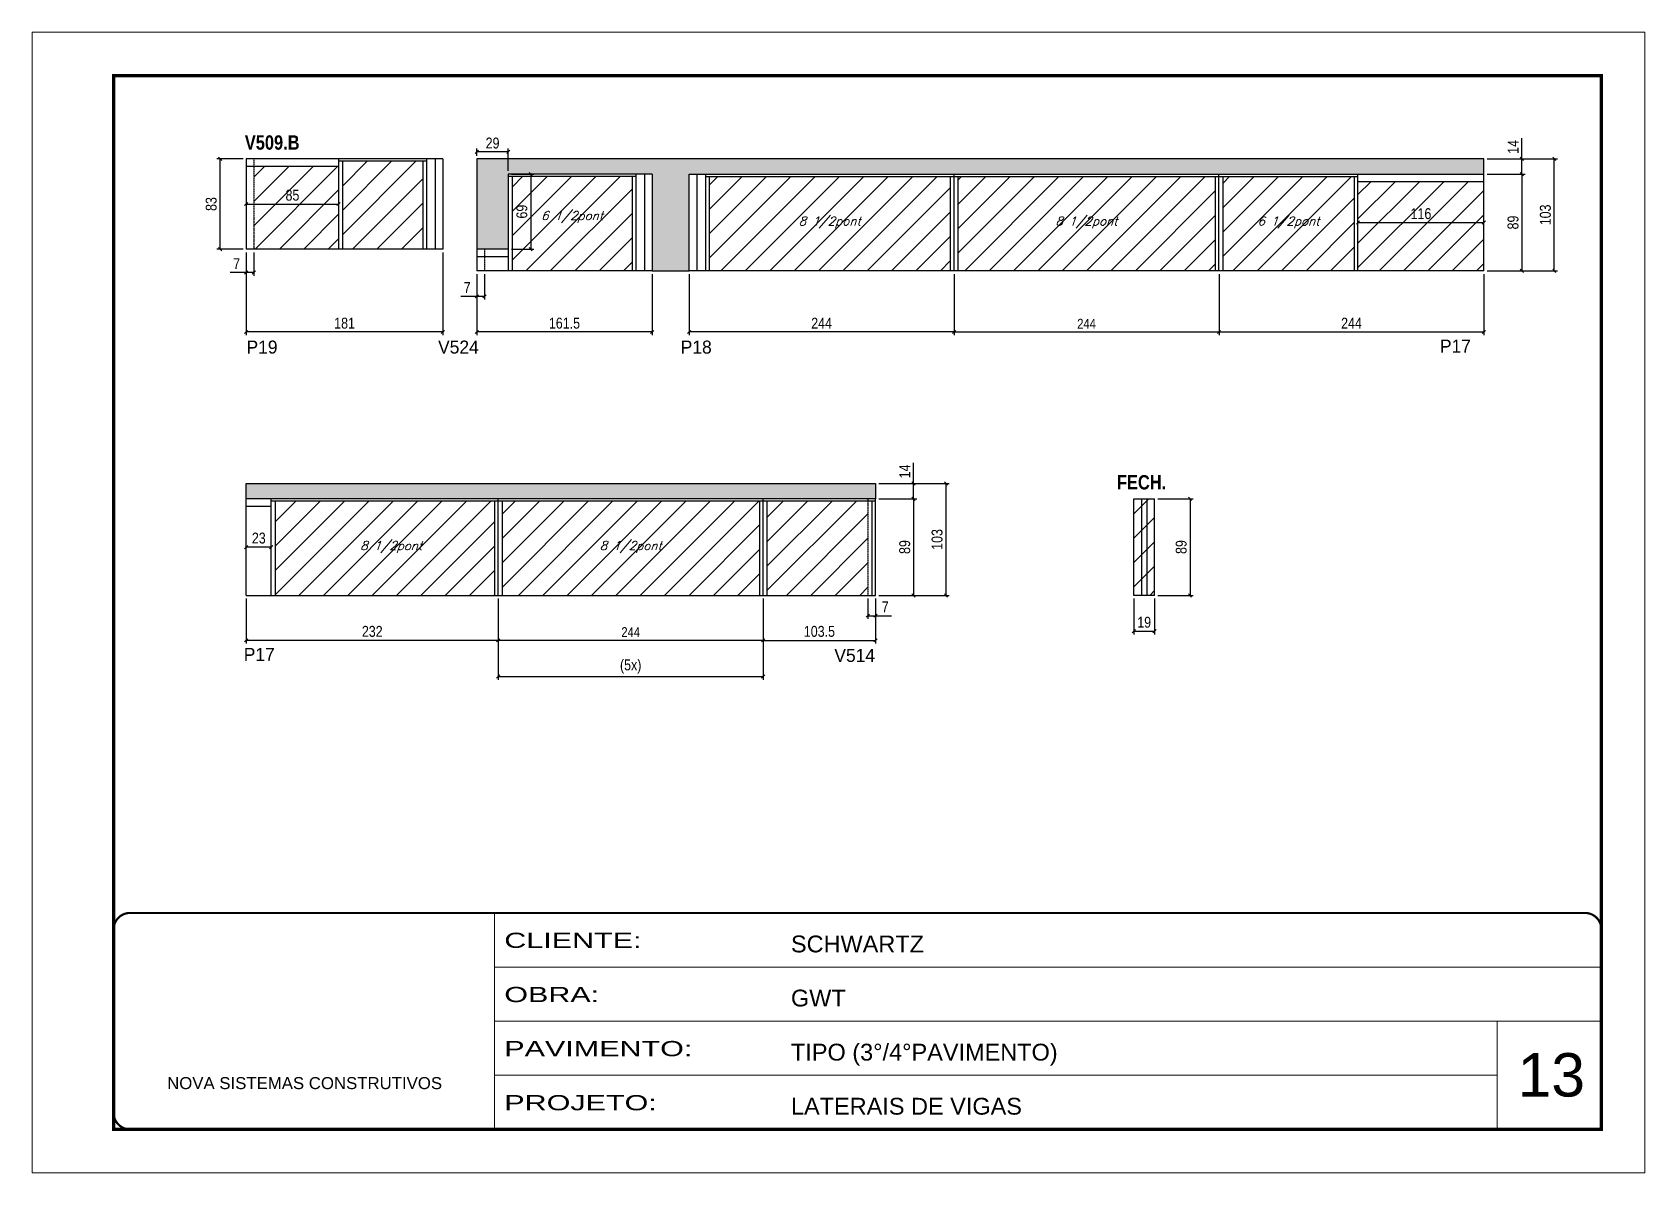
# Model space of a CAD drawing. Extents: x 13154 to 22413, y 1253 to 30260.
# Drawn here: x 13154 to 14639, y 25373 to 26423 of the extents above; entities that cross this region are included whole.
import ezdxf

# ---------------------------------------------------------------- set-up
doc = ezdxf.new("R2010")
doc.units = 0
for name, pattern in [('CONTINUO', [0]), ('DASHED', [0.75, 0.5, -0.25]), ('HIDDEN', [0.375, 0.25, -0.125])]:
    doc.linetypes.add(name, pattern=pattern)
for name, color, linetype in [('5', 5, 'Continuous'), ('COTA', 241, 'Continuous'), ('NOMENCLATURA', 7, 'Continuous'), ('Painéis', 200, 'Continuous'), ('SARR_2.2x7', 40, 'Continuous'), ('SARR_3.5x7', 81, 'Continuous'), ('texto', 7, 'Continuous')]:
    doc.layers.add(name, color=color, linetype=linetype)
for name, color, linetype, lineweight in [('CARIMBO', 255, 'Continuous', 9), ('Folhas', 255, 'Continuous', 9), ('Hachura', 251, 'Continuous', 9), ('SARRAFO DE PRESSAO', 251, 'DASHED', 9)]:
    doc.layers.add(name, color=color, linetype=linetype, lineweight=lineweight)
doc.styles.add('ARIAL', font='arial.ttf')
doc.styles.add('COTA TECNICA', font='techl___.ttf', dxfattribs={"height": 10})
doc.styles.add('COTA TECNICA-50', font='techl___.ttf', dxfattribs={"height": 9})
doc.styles.add('Romans', font='romans.shx')
doc.styles.add('ROMAS860', font='ROMAS860.SHX')
doc.styles.add('TECNICA', font='techb___.ttf', dxfattribs={"height": 10})
doc.styles.add('Tecnologia', font='')
doc.styles.get('Tecnologia').set_extended_font_data('Forgotten Futurist')
doc.dimstyles.new('COTA PAINEL-50', dxfattribs={"dimtxt": 9, "dimasz": 3, "dimexe": 3, "dimexo": 3, "dimgap": 3, "dimtad": 1, "dimdec": 1, "dimzin": 12, "dimdsep": 46, "dimtxsty": 'COTA TECNICA-50', "dimblk1": 'OBLIQUE', "dimblk2": 'OBLIQUE', "dimsah": 1, "dimcen": 0.9, "dimclrd": 4, "dimclre": 4, "dimclrt": 240, "dimadec": 1, "dimazin": 3, "dimtfac": 1, "dimtdec": 1, "dimtmove": 0, "dimatfit": 3, "dimfxl": 1, "dimtolj": 1, "dimtzin": 12, "dimarcsym": 0})
doc.dimstyles.new('PAINEL', dxfattribs={"dimtxt": 10, "dimasz": 3, "dimexe": 3, "dimexo": 3, "dimgap": 3, "dimtad": 1, "dimdec": 1, "dimzin": 12, "dimdsep": 46, "dimtxsty": 'COTA TECNICA', "dimblk1": 'OBLIQUE', "dimblk2": 'OBLIQUE', "dimsah": 1, "dimcen": 0.9, "dimclrd": 4, "dimclre": 4, "dimclrt": 240, "dimadec": 1, "dimazin": 3, "dimtfac": 1, "dimtdec": 1, "dimtmove": 0, "dimatfit": 3, "dimfxl": 1, "dimtolj": 1, "dimtzin": 12, "dimarcsym": 0})

# ---------------------------------------------------------------- blocks, each defined once
blk = doc.blocks.new('9999999999')
at = {"color": 30, "linetype": 'CONTINUO'}
for p, q in [((98564.6, 34230.2), (98564.6, 34429.4)), ((98564.6, 34379.6), (99584, 34379.6)), ((98564.6, 34329.8), (99488, 34329.8)), ((99584, 34329.8), (99488, 34329.8)), ((99488, 34329.8), (99488, 34230.2)), ((98564.6, 34280), (99488, 34280))]:
    blk.add_line(p, q, dxfattribs=at)
at = {"color": 30, "linetype": 'CONTINUO', "const_width": 2}
blk.add_lwpolyline([(99584, 34230.2), (99584, 34414.4, 0.414214), (99569, 34429.4), (98229, 34429.4, 0.414214), (98214, 34414.4), (98214, 34245.2, 0.414214), (98229, 34230.2), (99584, 34230.2)], format="xyb", dxfattribs=at)
at = {"layer": 'Folhas'}
blk.add_lwpolyline([(98139, 34190.2), (99624, 34190.2), (99624, 35240.2), (98139, 35240.2)], close=True, dxfattribs=at)
at = {"layer": 'Folhas', "color": 30, "const_width": 3}
blk.add_lwpolyline([(98214, 34230.2), (99584, 34230.2), (99584, 35200.2), (98214, 35200.2)], close=True, dxfattribs=at)
at = {"color": 7, "linetype": 'Continuous', "ltscale": 5, "style": 'ARIAL'}
for s, height, p in [('SCHWARTZ', 15.48, (98837.7, 34393.1)), ('GWT', 15.48, (98837.7, 34343.3)), ('TIPO (3°/4°PAVIMENTO)', 15.483, (98837.7, 34293.5)), ('NOVA SISTEMAS CONSTRUTIVOS', 11.059, (98263.2, 34267.2)), ('LATERAIS DE VIGAS', 15.483, (98837.7, 34243.7))]:
    blk.add_text(s, height=height, dxfattribs=at).set_placement(p)
at = {"layer": 'Folhas', "color": 7, "style": 'Tecnologia', "width": 1.5}
for s, p in [('CLIENTE:', (98573.7, 34397.2)), ('OBRA:', (98573.7, 34347.3)), ('PAVIMENTO:', (98573.7, 34297.5)), ('PROJETO:', (98573.7, 34247.7))]:
    blk.add_text(s, height=14, dxfattribs=at).set_placement(p)
blk = doc.blocks.new('_Oblique')
at = {"color": 0, "linetype": 'ByBlock', "lineweight": -2}
blk.add_line((-0.5, -0.5), (0.5, 0.5), dxfattribs=at)
blk = doc.blocks.new('*D244')
at = {"layer": 'COTA', "color": 4, "linetype": 'ByBlock', "lineweight": -2, "transparency": 16777216}
for p, q in [((13351.5, 26220.8), (13351.5, 26144.5)), ((13532.5, 26220.8), (13532.5, 26144.5)), ((13532.5, 26147.5), (13351.5, 26147.5))]:
    blk.add_line(p, q, dxfattribs=at)
at = {"layer": 'Defpoints', "color": 0, "linetype": 'ByBlock', "transparency": 16777216}
for p in [(13351.5, 26223.8), (13532.5, 26223.8), (13351.5, 26147.5)]:
    blk.add_point(p, dxfattribs=at)
at = {"layer": 'COTA', "color": 4, "linetype": 'ByBlock', "lineweight": -2, "transparency": 16777216, "xscale": 3, "yscale": 3, "zscale": 3, "rotation": 180}
blk.add_blockref('_Oblique', (13351.5, 26147.5), dxfattribs=at)
at = {"layer": 'COTA', "color": 4, "linetype": 'ByBlock', "lineweight": -2, "transparency": 16777216, "xscale": 3, "yscale": 3, "zscale": 3}
blk.add_blockref('_Oblique', (13532.5, 26147.5), dxfattribs=at)
at = {"layer": 'COTA', "color": 240, "linetype": 'ByBlock', "transparency": 16777216, "insert": (13442, 26155.6), "char_height": 10, "attachment_point": 5, "style": 'COTA TECNICA'}
blk.add_mtext('\\A1;181', dxfattribs=at)
blk = doc.blocks.new('*D245')
at = {"layer": 'COTA', "color": 4, "lineweight": -2, "transparency": 16777216}
for p, q in [((13351.5, 26220.8), (13351.5, 26199.3)), ((13358.5, 26220.8), (13358.5, 26199.3)), ((13351.5, 26202.3), (13336.8, 26202.3)), ((13358.5, 26202.3), (13351.5, 26202.3))]:
    blk.add_line(p, q, dxfattribs=at)
at = {"layer": 'Defpoints', "color": 0, "transparency": 16777216}
for p in [(13351.5, 26223.8), (13358.5, 26223.8), (13351.5, 26202.3)]:
    blk.add_point(p, dxfattribs=at)
at = {"layer": 'COTA', "color": 4, "lineweight": -2, "transparency": 16777216, "xscale": 3, "yscale": 3, "zscale": 3, "rotation": 180}
blk.add_blockref('_Oblique', (13351.5, 26202.3), dxfattribs=at)
at = {"layer": 'COTA', "color": 4, "lineweight": -2, "transparency": 16777216, "xscale": 3, "yscale": 3, "zscale": 3}
blk.add_blockref('_Oblique', (13358.5, 26202.3), dxfattribs=at)
at = {"layer": 'COTA', "color": 240, "transparency": 16777216, "insert": (13342.6, 26210.4), "char_height": 10, "attachment_point": 5, "style": 'COTA TECNICA'}
blk.add_mtext('\\A1;7', dxfattribs=at)
blk = doc.blocks.new('*D246')
at = {"layer": 'COTA', "color": 4, "lineweight": -2, "transparency": 16777216}
blk.add_line((13351.5, 26265.3), (13436.5, 26265.3), dxfattribs=at)
at = {"layer": 'Defpoints', "color": 0, "transparency": 16777216}
for p in [(13351.5, 26265.3), (13436.5, 26265.3), (13436.5, 26265.3)]:
    blk.add_point(p, dxfattribs=at)
at = {"layer": 'COTA', "color": 4, "lineweight": -2, "transparency": 16777216, "xscale": 3, "yscale": 3, "zscale": 3, "rotation": 180}
blk.add_blockref('_Oblique', (13351.5, 26265.3), dxfattribs=at)
at = {"layer": 'COTA', "color": 4, "lineweight": -2, "transparency": 16777216, "xscale": 3, "yscale": 3, "zscale": 3}
blk.add_blockref('_Oblique', (13436.5, 26265.3), dxfattribs=at)
at = {"layer": 'COTA', "color": 240, "transparency": 16777216, "insert": (13394, 26273.4), "char_height": 10, "attachment_point": 5, "style": 'COTA TECNICA'}
blk.add_mtext('\\A1;85', dxfattribs=at)
blk = doc.blocks.new('*D247')
at = {"layer": 'COTA', "color": 4, "lineweight": -2, "transparency": 16777216}
for p, q in [((13348.5, 26306.8), (13324.4, 26306.8)), ((13327.4, 26223.8), (13327.4, 26306.8)), ((13348.5, 26223.8), (13324.4, 26223.8))]:
    blk.add_line(p, q, dxfattribs=at)
at = {"layer": 'Defpoints', "color": 0, "transparency": 16777216}
for p in [(13327.4, 26306.8), (13351.5, 26306.8), (13351.5, 26223.8)]:
    blk.add_point(p, dxfattribs=at)
at = {"layer": 'COTA', "color": 4, "lineweight": -2, "transparency": 16777216, "xscale": 3, "yscale": 3, "zscale": 3}
for p, rotation in [((13327.4, 26306.8), 90), ((13327.4, 26223.8), 270)]:
    blk.add_blockref('_Oblique', p, dxfattribs=dict(at, rotation=rotation))
at = {"layer": 'COTA', "color": 240, "transparency": 16777216, "insert": (13319.2, 26265.3), "char_height": 10, "attachment_point": 5, "rotation": 90, "style": 'COTA TECNICA'}
blk.add_mtext('\\A1;83', dxfattribs=at)
blk = doc.blocks.new('*D248')
at = {"layer": 'COTA', "color": 4, "linetype": 'ByBlock', "lineweight": -2, "transparency": 16777216}
for p, q in [((13563.8, 26200.8), (13563.8, 26144.5)), ((13725.3, 26200.8), (13725.3, 26144.5)), ((13725.3, 26147.5), (13563.8, 26147.5))]:
    blk.add_line(p, q, dxfattribs=at)
at = {"layer": 'Defpoints', "color": 0, "linetype": 'ByBlock', "transparency": 16777216}
for p in [(13563.8, 26203.8), (13725.3, 26203.8), (13563.8, 26147.5)]:
    blk.add_point(p, dxfattribs=at)
at = {"layer": 'COTA', "color": 4, "linetype": 'ByBlock', "lineweight": -2, "transparency": 16777216, "xscale": 3, "yscale": 3, "zscale": 3, "rotation": 180}
blk.add_blockref('_Oblique', (13563.8, 26147.5), dxfattribs=at)
at = {"layer": 'COTA', "color": 4, "linetype": 'ByBlock', "lineweight": -2, "transparency": 16777216, "xscale": 3, "yscale": 3, "zscale": 3}
blk.add_blockref('_Oblique', (13725.3, 26147.5), dxfattribs=at)
at = {"layer": 'COTA', "color": 240, "linetype": 'ByBlock', "transparency": 16777216, "insert": (13644.5, 26155.6), "char_height": 10, "attachment_point": 5, "style": 'COTA TECNICA'}
blk.add_mtext('\\A1;161.5', dxfattribs=at)
blk = doc.blocks.new('*D249')
at = {"layer": 'COTA', "color": 4, "lineweight": -2, "transparency": 16777216}
for p, q in [((13563.8, 26200.8), (13563.8, 26177.3)), ((13570.8, 26200.8), (13570.8, 26177.3)), ((13563.8, 26180.3), (13549, 26180.3)), ((13570.8, 26180.3), (13563.8, 26180.3))]:
    blk.add_line(p, q, dxfattribs=at)
at = {"layer": 'Defpoints', "color": 0, "transparency": 16777216}
for p in [(13563.8, 26203.8), (13570.8, 26203.8), (13563.8, 26180.3)]:
    blk.add_point(p, dxfattribs=at)
at = {"layer": 'COTA', "color": 4, "lineweight": -2, "transparency": 16777216, "xscale": 3, "yscale": 3, "zscale": 3, "rotation": 180}
blk.add_blockref('_Oblique', (13563.8, 26180.3), dxfattribs=at)
at = {"layer": 'COTA', "color": 4, "lineweight": -2, "transparency": 16777216, "xscale": 3, "yscale": 3, "zscale": 3}
blk.add_blockref('_Oblique', (13570.8, 26180.3), dxfattribs=at)
at = {"layer": 'COTA', "color": 240, "transparency": 16777216, "insert": (13554.9, 26188.4), "char_height": 10, "attachment_point": 5, "style": 'COTA TECNICA'}
blk.add_mtext('\\A1;7', dxfattribs=at)
blk = doc.blocks.new('*D251')
at = {"layer": 'COTA', "color": 4, "linetype": 'ByBlock', "lineweight": -2, "transparency": 16777216}
for p, q in [((14003.3, 26200.8), (14003.3, 26144.5)), ((14247.3, 26200.8), (14247.3, 26144.5)), ((14003.3, 26147.5), (14247.3, 26147.5))]:
    blk.add_line(p, q, dxfattribs=at)
at = {"layer": 'Defpoints', "color": 0, "linetype": 'ByBlock', "transparency": 16777216}
for p in [(14003.3, 26203.8), (14247.3, 26203.8), (14247.3, 26147.5)]:
    blk.add_point(p, dxfattribs=at)
at = {"layer": 'COTA', "color": 4, "linetype": 'ByBlock', "lineweight": -2, "transparency": 16777216, "xscale": 3, "yscale": 3, "zscale": 3, "rotation": 180}
blk.add_blockref('_Oblique', (14003.3, 26147.5), dxfattribs=at)
at = {"layer": 'COTA', "color": 4, "linetype": 'ByBlock', "lineweight": -2, "transparency": 16777216, "xscale": 3, "yscale": 3, "zscale": 3}
blk.add_blockref('_Oblique', (14247.3, 26147.5), dxfattribs=at)
at = {"layer": 'COTA', "color": 240, "linetype": 'ByBlock', "transparency": 16777216, "insert": (14125.3, 26155.1), "char_height": 9, "attachment_point": 5, "style": 'COTA TECNICA-50'}
blk.add_mtext('\\A1;244', dxfattribs=at)
blk = doc.blocks.new('*D252')
at = {"layer": 'COTA', "color": 4, "linetype": 'ByBlock', "lineweight": -2, "transparency": 16777216}
for p, q in [((13759.3, 26200.8), (13759.3, 26144.5)), ((14003.3, 26200.8), (14003.3, 26144.5)), ((14003.3, 26147.5), (13759.3, 26147.5))]:
    blk.add_line(p, q, dxfattribs=at)
at = {"layer": 'Defpoints', "color": 0, "linetype": 'ByBlock', "transparency": 16777216}
for p in [(13759.3, 26203.8), (14003.3, 26203.8), (13759.3, 26147.5)]:
    blk.add_point(p, dxfattribs=at)
at = {"layer": 'COTA', "color": 4, "linetype": 'ByBlock', "lineweight": -2, "transparency": 16777216, "xscale": 3, "yscale": 3, "zscale": 3, "rotation": 180}
blk.add_blockref('_Oblique', (13759.3, 26147.5), dxfattribs=at)
at = {"layer": 'COTA', "color": 4, "linetype": 'ByBlock', "lineweight": -2, "transparency": 16777216, "xscale": 3, "yscale": 3, "zscale": 3}
blk.add_blockref('_Oblique', (14003.3, 26147.5), dxfattribs=at)
at = {"layer": 'COTA', "color": 240, "linetype": 'ByBlock', "transparency": 16777216, "insert": (13881.3, 26155.6), "char_height": 10, "attachment_point": 5, "style": 'COTA TECNICA'}
blk.add_mtext('\\A1;244', dxfattribs=at)
blk = doc.blocks.new('*D253')
at = {"layer": 'COTA', "color": 4, "linetype": 'ByBlock', "lineweight": -2, "transparency": 16777216}
for p, q in [((14247.3, 26200.8), (14247.3, 26144.5)), ((14491.3, 26200.8), (14491.3, 26144.5)), ((14247.3, 26147.5), (14491.3, 26147.5))]:
    blk.add_line(p, q, dxfattribs=at)
at = {"layer": 'Defpoints', "color": 0, "linetype": 'ByBlock', "transparency": 16777216}
for p in [(14247.3, 26203.8), (14491.3, 26203.8), (14491.3, 26147.5)]:
    blk.add_point(p, dxfattribs=at)
at = {"layer": 'COTA', "color": 4, "linetype": 'ByBlock', "lineweight": -2, "transparency": 16777216, "xscale": 3, "yscale": 3, "zscale": 3, "rotation": 180}
blk.add_blockref('_Oblique', (14247.3, 26147.5), dxfattribs=at)
at = {"layer": 'COTA', "color": 4, "linetype": 'ByBlock', "lineweight": -2, "transparency": 16777216, "xscale": 3, "yscale": 3, "zscale": 3}
blk.add_blockref('_Oblique', (14491.3, 26147.5), dxfattribs=at)
at = {"layer": 'COTA', "color": 240, "linetype": 'ByBlock', "transparency": 16777216, "insert": (14369.3, 26155.6), "char_height": 10, "attachment_point": 5, "style": 'COTA TECNICA'}
blk.add_mtext('\\A1;244', dxfattribs=at)
blk = doc.blocks.new('*D255')
at = {"layer": 'COTA', "color": 4, "lineweight": -2, "transparency": 16777216}
blk.add_line((14375.3, 26248.3), (14491.3, 26248.3), dxfattribs=at)
at = {"layer": 'Defpoints', "color": 0, "transparency": 16777216}
for p in [(14375.3, 26248.3), (14491.3, 26248.3), (14491.3, 26248.3)]:
    blk.add_point(p, dxfattribs=at)
at = {"layer": 'COTA', "color": 4, "lineweight": -2, "transparency": 16777216, "xscale": 3, "yscale": 3, "zscale": 3, "rotation": 180}
blk.add_blockref('_Oblique', (14375.3, 26248.3), dxfattribs=at)
at = {"layer": 'COTA', "color": 4, "lineweight": -2, "transparency": 16777216, "xscale": 3, "yscale": 3, "zscale": 3}
blk.add_blockref('_Oblique', (14491.3, 26248.3), dxfattribs=at)
at = {"layer": 'COTA', "color": 240, "transparency": 16777216, "insert": (14433.3, 26256.4), "char_height": 10, "attachment_point": 5, "style": 'COTA TECNICA'}
blk.add_mtext('\\A1;116', dxfattribs=at)
blk = doc.blocks.new('*D256')
at = {"layer": 'COTA', "color": 4, "lineweight": -2, "transparency": 16777216}
for p, q in [((13595.8, 26292.8), (13616.4, 26292.8)), ((13613.4, 26292.8), (13613.4, 26223.8)), ((13595.8, 26223.8), (13616.4, 26223.8))]:
    blk.add_line(p, q, dxfattribs=at)
at = {"layer": 'Defpoints', "color": 0, "transparency": 16777216}
for p in [(13592.8, 26292.8), (13592.8, 26223.8), (13613.4, 26223.8)]:
    blk.add_point(p, dxfattribs=at)
at = {"layer": 'COTA', "color": 4, "lineweight": -2, "transparency": 16777216, "xscale": 3, "yscale": 3, "zscale": 3}
for p, rotation in [((13613.4, 26292.8), 90), ((13613.4, 26223.8), 270)]:
    blk.add_blockref('_Oblique', p, dxfattribs=dict(at, rotation=rotation))
at = {"layer": 'COTA', "color": 240, "transparency": 16777216, "insert": (13605.3, 26258.3), "char_height": 10, "attachment_point": 5, "rotation": 90, "style": 'COTA TECNICA'}
blk.add_mtext('\\A1;69', dxfattribs=at)
blk = doc.blocks.new('*D257')
at = {"layer": 'COTA', "color": 4, "lineweight": -2, "transparency": 16777216}
for p, q in [((13563.8, 26309.8), (13563.8, 26316.3)), ((13592.8, 26295.8), (13592.8, 26316.3)), ((13592.8, 26313.3), (13563.8, 26313.3))]:
    blk.add_line(p, q, dxfattribs=at)
at = {"layer": 'Defpoints', "color": 0, "transparency": 16777216}
for p in [(13563.8, 26313.3), (13563.8, 26306.8), (13592.8, 26292.8)]:
    blk.add_point(p, dxfattribs=at)
at = {"layer": 'COTA', "color": 4, "lineweight": -2, "transparency": 16777216, "xscale": 3, "yscale": 3, "zscale": 3, "rotation": 180}
blk.add_blockref('_Oblique', (13563.8, 26313.3), dxfattribs=at)
at = {"layer": 'COTA', "color": 4, "lineweight": -2, "transparency": 16777216, "xscale": 3, "yscale": 3, "zscale": 3}
blk.add_blockref('_Oblique', (13592.8, 26313.3), dxfattribs=at)
at = {"layer": 'COTA', "color": 240, "transparency": 16777216, "insert": (13578.3, 26321.4), "char_height": 10, "attachment_point": 5, "style": 'COTA TECNICA'}
blk.add_mtext('\\A1;29', dxfattribs=at)
blk = doc.blocks.new('*D258')
at = {"layer": 'COTA', "color": 4, "lineweight": -2, "transparency": 16777216}
for p, q in [((14494.3, 26292.8), (14529.2, 26292.8)), ((14526.2, 26292.8), (14526.2, 26203.8)), ((14494.3, 26203.8), (14529.2, 26203.8))]:
    blk.add_line(p, q, dxfattribs=at)
at = {"layer": 'Defpoints', "color": 0, "transparency": 16777216}
for p in [(14491.3, 26292.8), (14491.3, 26203.8), (14526.2, 26203.8)]:
    blk.add_point(p, dxfattribs=at)
at = {"layer": 'COTA', "color": 4, "lineweight": -2, "transparency": 16777216, "xscale": 3, "yscale": 3, "zscale": 3}
for p, rotation in [((14526.2, 26292.8), 90), ((14526.2, 26203.8), 270)]:
    blk.add_blockref('_Oblique', p, dxfattribs=dict(at, rotation=rotation))
at = {"layer": 'COTA', "color": 240, "transparency": 16777216, "insert": (14518.1, 26248.3), "char_height": 10, "attachment_point": 5, "rotation": 90, "style": 'COTA TECNICA'}
blk.add_mtext('\\A1;89', dxfattribs=at)
blk = doc.blocks.new('*D259')
at = {"layer": 'COTA', "color": 4, "lineweight": -2, "transparency": 16777216}
for p, q in [((14526.2, 26306.8), (14526.2, 26325.9)), ((14494.3, 26306.8), (14529.2, 26306.8)), ((14526.2, 26292.8), (14526.2, 26306.8)), ((14494.3, 26292.8), (14529.2, 26292.8))]:
    blk.add_line(p, q, dxfattribs=at)
at = {"layer": 'Defpoints', "color": 0, "transparency": 16777216}
for p in [(14491.3, 26306.8), (14526.2, 26306.8), (14491.3, 26292.8)]:
    blk.add_point(p, dxfattribs=at)
at = {"layer": 'COTA', "color": 4, "lineweight": -2, "transparency": 16777216, "xscale": 3, "yscale": 3, "zscale": 3}
for p, rotation in [((14526.2, 26306.8), 90), ((14526.2, 26292.8), 270)]:
    blk.add_blockref('_Oblique', p, dxfattribs=dict(at, rotation=rotation))
at = {"layer": 'COTA', "color": 240, "transparency": 16777216, "insert": (14518.2, 26317.9), "char_height": 10, "attachment_point": 5, "rotation": 90, "style": 'COTA TECNICA'}
blk.add_mtext('\\A1;14', dxfattribs=at)
blk = doc.blocks.new('*D260')
at = {"layer": 'COTA', "color": 4, "lineweight": -2, "transparency": 16777216}
for p, q in [((14494.3, 26306.8), (14559.1, 26306.8)), ((14556.1, 26203.8), (14556.1, 26306.8)), ((14494.3, 26203.8), (14559.1, 26203.8))]:
    blk.add_line(p, q, dxfattribs=at)
at = {"layer": 'Defpoints', "color": 0, "transparency": 16777216}
for p in [(14491.3, 26306.8), (14556.1, 26306.8), (14491.3, 26203.8)]:
    blk.add_point(p, dxfattribs=at)
at = {"layer": 'COTA', "color": 4, "lineweight": -2, "transparency": 16777216, "xscale": 3, "yscale": 3, "zscale": 3}
for p, rotation in [((14556.1, 26306.8), 90), ((14556.1, 26203.8), 270)]:
    blk.add_blockref('_Oblique', p, dxfattribs=dict(at, rotation=rotation))
at = {"layer": 'COTA', "color": 240, "transparency": 16777216, "insert": (14547.9, 26255.3), "char_height": 10, "attachment_point": 5, "rotation": 90, "style": 'COTA TECNICA'}
blk.add_mtext('\\A1;103', dxfattribs=at)
blk = doc.blocks.new('*D261')
at = {"layer": 'COTA', "color": 4, "linetype": 'ByBlock', "lineweight": -2, "transparency": 16777216}
for p, q in [((13583.5, 25902), (13583.5, 25860.6)), ((13827.5, 25902), (13827.5, 25860.6)), ((13827.5, 25863.6), (13583.5, 25863.6))]:
    blk.add_line(p, q, dxfattribs=at)
at = {"layer": 'Defpoints', "color": 0, "linetype": 'ByBlock', "transparency": 16777216}
for p in [(13583.5, 25905), (13827.5, 25905), (13583.5, 25863.6)]:
    blk.add_point(p, dxfattribs=at)
at = {"layer": 'COTA', "color": 4, "linetype": 'ByBlock', "lineweight": -2, "transparency": 16777216, "xscale": 3, "yscale": 3, "zscale": 3, "rotation": 180}
blk.add_blockref('_Oblique', (13583.5, 25863.6), dxfattribs=at)
at = {"layer": 'COTA', "color": 4, "linetype": 'ByBlock', "lineweight": -2, "transparency": 16777216, "xscale": 3, "yscale": 3, "zscale": 3}
blk.add_blockref('_Oblique', (13827.5, 25863.6), dxfattribs=at)
at = {"layer": 'COTA', "color": 240, "linetype": 'ByBlock', "transparency": 16777216, "insert": (13705.5, 25871.2), "char_height": 9, "attachment_point": 5, "style": 'COTA TECNICA-50'}
blk.add_mtext('\\A1;244', dxfattribs=at)
blk = doc.blocks.new('*D263')
at = {"layer": 'COTA', "color": 4, "linetype": 'ByBlock', "lineweight": -2, "transparency": 16777216}
for p, q in [((13827.5, 25902), (13827.5, 25860.6)), ((13931, 25902), (13931, 25860.6)), ((13827.5, 25863.6), (13931, 25863.6))]:
    blk.add_line(p, q, dxfattribs=at)
at = {"layer": 'Defpoints', "color": 0, "linetype": 'ByBlock', "transparency": 16777216}
for p in [(13827.5, 25905), (13931, 25905), (13931, 25863.6)]:
    blk.add_point(p, dxfattribs=at)
at = {"layer": 'COTA', "color": 4, "linetype": 'ByBlock', "lineweight": -2, "transparency": 16777216, "xscale": 3, "yscale": 3, "zscale": 3, "rotation": 180}
blk.add_blockref('_Oblique', (13827.5, 25863.6), dxfattribs=at)
at = {"layer": 'COTA', "color": 4, "linetype": 'ByBlock', "lineweight": -2, "transparency": 16777216, "xscale": 3, "yscale": 3, "zscale": 3}
blk.add_blockref('_Oblique', (13931, 25863.6), dxfattribs=at)
at = {"layer": 'COTA', "color": 240, "linetype": 'ByBlock', "transparency": 16777216, "insert": (13879.3, 25871.8), "char_height": 10, "attachment_point": 5, "style": 'COTA TECNICA'}
blk.add_mtext('\\A1;103.5', dxfattribs=at)
blk = doc.blocks.new('*D264')
at = {"layer": 'COTA', "color": 4, "linetype": 'ByBlock', "lineweight": -2, "transparency": 16777216}
for p, q in [((13351.5, 25902), (13351.5, 25860.6)), ((13583.5, 25902), (13583.5, 25860.6)), ((13583.5, 25863.6), (13351.5, 25863.6))]:
    blk.add_line(p, q, dxfattribs=at)
at = {"layer": 'Defpoints', "color": 0, "linetype": 'ByBlock', "transparency": 16777216}
for p in [(13351.5, 25905), (13583.5, 25905), (13351.5, 25863.6)]:
    blk.add_point(p, dxfattribs=at)
at = {"layer": 'COTA', "color": 4, "linetype": 'ByBlock', "lineweight": -2, "transparency": 16777216, "xscale": 3, "yscale": 3, "zscale": 3, "rotation": 180}
blk.add_blockref('_Oblique', (13351.5, 25863.6), dxfattribs=at)
at = {"layer": 'COTA', "color": 4, "linetype": 'ByBlock', "lineweight": -2, "transparency": 16777216, "xscale": 3, "yscale": 3, "zscale": 3}
blk.add_blockref('_Oblique', (13583.5, 25863.6), dxfattribs=at)
at = {"layer": 'COTA', "color": 240, "linetype": 'ByBlock', "transparency": 16777216, "insert": (13467.5, 25871.8), "char_height": 10, "attachment_point": 5, "style": 'COTA TECNICA'}
blk.add_mtext('\\A1;232', dxfattribs=at)
blk = doc.blocks.new('*D262')
at = {"layer": 'COTA', "color": 4, "lineweight": -2, "transparency": 16777216}
blk.add_line((13374.5, 25949.5), (13351.5, 25949.5), dxfattribs=at)
at = {"layer": 'Defpoints', "color": 0, "transparency": 16777216}
for p in [(13351.5, 25949.5), (13351.5, 25949.5), (13374.5, 25949.5)]:
    blk.add_point(p, dxfattribs=at)
at = {"layer": 'COTA', "color": 4, "lineweight": -2, "transparency": 16777216, "xscale": 3, "yscale": 3, "zscale": 3, "rotation": 180}
blk.add_blockref('_Oblique', (13351.5, 25949.5), dxfattribs=at)
at = {"layer": 'COTA', "color": 4, "lineweight": -2, "transparency": 16777216, "xscale": 3, "yscale": 3, "zscale": 3}
blk.add_blockref('_Oblique', (13374.5, 25949.5), dxfattribs=at)
at = {"layer": 'COTA', "color": 240, "transparency": 16777216, "insert": (13363, 25957.7), "char_height": 10, "attachment_point": 5, "style": 'COTA TECNICA'}
blk.add_mtext('\\A1;23', dxfattribs=at)
blk = doc.blocks.new('*D265')
at = {"layer": 'COTA', "color": 4, "lineweight": -2, "transparency": 16777216}
for p, q in [((13583.5, 25902), (13583.5, 25827.3)), ((13827.5, 25902), (13827.5, 25827.3)), ((13583.5, 25830.3), (13827.5, 25830.3))]:
    blk.add_line(p, q, dxfattribs=at)
at = {"layer": 'Defpoints', "color": 0, "transparency": 16777216}
for p in [(13583.5, 25905), (13827.5, 25905), (13827.5, 25830.3)]:
    blk.add_point(p, dxfattribs=at)
at = {"layer": 'COTA', "color": 4, "lineweight": -2, "transparency": 16777216, "xscale": 3, "yscale": 3, "zscale": 3, "rotation": 180}
blk.add_blockref('_Oblique', (13583.5, 25830.3), dxfattribs=at)
at = {"layer": 'COTA', "color": 4, "lineweight": -2, "transparency": 16777216, "xscale": 3, "yscale": 3, "zscale": 3}
blk.add_blockref('_Oblique', (13827.5, 25830.3), dxfattribs=at)
at = {"layer": 'COTA', "color": 240, "transparency": 16777216, "insert": (13705.5, 25839.5), "char_height": 10, "attachment_point": 5, "style": 'COTA TECNICA'}
blk.add_mtext('\\A1;(5x)', dxfattribs=at)
blk = doc.blocks.new('*D266')
at = {"layer": 'COTA', "color": 4, "lineweight": -2, "transparency": 16777216}
for p, q in [((13924, 25902), (13924, 25883.3)), ((13931, 25902), (13931, 25883.3)), ((13924, 25886.3), (13931, 25886.3)), ((13931, 25886.3), (13945.7, 25886.3))]:
    blk.add_line(p, q, dxfattribs=at)
at = {"layer": 'Defpoints', "color": 0, "transparency": 16777216}
for p in [(13924, 25905), (13931, 25905), (13931, 25886.3)]:
    blk.add_point(p, dxfattribs=at)
at = {"layer": 'COTA', "color": 4, "lineweight": -2, "transparency": 16777216, "xscale": 3, "yscale": 3, "zscale": 3, "rotation": 180}
blk.add_blockref('_Oblique', (13924, 25886.3), dxfattribs=at)
at = {"layer": 'COTA', "color": 4, "lineweight": -2, "transparency": 16777216, "xscale": 3, "yscale": 3, "zscale": 3}
blk.add_blockref('_Oblique', (13931, 25886.3), dxfattribs=at)
at = {"layer": 'COTA', "color": 240, "transparency": 16777216, "insert": (13939.9, 25894.4), "char_height": 10, "attachment_point": 5, "style": 'COTA TECNICA'}
blk.add_mtext('\\A1;7', dxfattribs=at)
blk = doc.blocks.new('*D269')
at = {"layer": 'COTA', "color": 4, "lineweight": -2, "transparency": 16777216}
for p, q in [((13934, 25994), (13969, 25994)), ((13966, 25994), (13966, 25905)), ((13934, 25905), (13969, 25905))]:
    blk.add_line(p, q, dxfattribs=at)
at = {"layer": 'Defpoints', "color": 0, "transparency": 16777216}
for p in [(13931, 25994), (13931, 25905), (13966, 25905)]:
    blk.add_point(p, dxfattribs=at)
at = {"layer": 'COTA', "color": 4, "lineweight": -2, "transparency": 16777216, "xscale": 3, "yscale": 3, "zscale": 3}
for p, rotation in [((13966, 25994), 90), ((13966, 25905), 270)]:
    blk.add_blockref('_Oblique', p, dxfattribs=dict(at, rotation=rotation))
at = {"layer": 'COTA', "color": 240, "transparency": 16777216, "insert": (13957.9, 25949.5), "char_height": 10, "attachment_point": 5, "rotation": 90, "style": 'COTA TECNICA'}
blk.add_mtext('\\A1;89', dxfattribs=at)
blk = doc.blocks.new('*D267')
at = {"layer": 'COTA', "color": 4, "lineweight": -2, "transparency": 16777216}
for p, q in [((13966, 26008), (13966, 26027.1)), ((13934, 26008), (13969, 26008)), ((13966, 25994), (13966, 26008)), ((13934, 25994), (13969, 25994))]:
    blk.add_line(p, q, dxfattribs=at)
at = {"layer": 'Defpoints', "color": 0, "transparency": 16777216}
for p in [(13931, 26008), (13966, 26008), (13931, 25994)]:
    blk.add_point(p, dxfattribs=at)
at = {"layer": 'COTA', "color": 4, "lineweight": -2, "transparency": 16777216, "xscale": 3, "yscale": 3, "zscale": 3}
for p, rotation in [((13966, 26008), 90), ((13966, 25994), 270)]:
    blk.add_blockref('_Oblique', p, dxfattribs=dict(at, rotation=rotation))
at = {"layer": 'COTA', "color": 240, "transparency": 16777216, "insert": (13957.9, 26019.1), "char_height": 10, "attachment_point": 5, "rotation": 90, "style": 'COTA TECNICA'}
blk.add_mtext('\\A1;14', dxfattribs=at)
blk = doc.blocks.new('*D268')
at = {"layer": 'COTA', "color": 4, "lineweight": -2, "transparency": 16777216}
for p, q in [((13934, 26008), (13998.9, 26008)), ((13995.9, 25905), (13995.9, 26008)), ((13934, 25905), (13998.9, 25905))]:
    blk.add_line(p, q, dxfattribs=at)
at = {"layer": 'Defpoints', "color": 0, "transparency": 16777216}
for p in [(13931, 26008), (13995.9, 26008), (13931, 25905)]:
    blk.add_point(p, dxfattribs=at)
at = {"layer": 'COTA', "color": 4, "lineweight": -2, "transparency": 16777216, "xscale": 3, "yscale": 3, "zscale": 3}
for p, rotation in [((13995.9, 26008), 90), ((13995.9, 25905), 270)]:
    blk.add_blockref('_Oblique', p, dxfattribs=dict(at, rotation=rotation))
at = {"layer": 'COTA', "color": 240, "transparency": 16777216, "insert": (13987.7, 25956.5), "char_height": 10, "attachment_point": 5, "rotation": 90, "style": 'COTA TECNICA'}
blk.add_mtext('\\A1;103', dxfattribs=at)
blk = doc.blocks.new('*D1503')
at = {"layer": 'COTA', "color": 4, "lineweight": -2, "transparency": 16777216}
for p, q in [((14190.9, 25994), (14223.6, 25994)), ((14220.6, 25994), (14220.6, 25905)), ((14190.9, 25905), (14223.6, 25905))]:
    blk.add_line(p, q, dxfattribs=at)
at = {"layer": 'Defpoints', "color": 0, "transparency": 16777216}
for p in [(14187.9, 25994), (14187.9, 25905), (14220.6, 25905)]:
    blk.add_point(p, dxfattribs=at)
at = {"layer": 'COTA', "color": 4, "lineweight": -2, "transparency": 16777216, "xscale": 3, "yscale": 3, "zscale": 3}
for p, rotation in [((14220.6, 25994), 90), ((14220.6, 25905), 270)]:
    blk.add_blockref('_Oblique', p, dxfattribs=dict(at, rotation=rotation))
at = {"layer": 'COTA', "color": 240, "transparency": 16777216, "insert": (14212.5, 25949.5), "char_height": 10, "attachment_point": 5, "rotation": 90, "style": 'COTA TECNICA'}
blk.add_mtext('\\A1;89', dxfattribs=at)
blk = doc.blocks.new('*D1504')
at = {"layer": 'COTA', "color": 4, "lineweight": -2, "transparency": 16777216}
for p, q in [((14168.9, 25902), (14168.9, 25869.1)), ((14187.9, 25902), (14187.9, 25869.1)), ((14168.9, 25872.1), (14187.9, 25872.1))]:
    blk.add_line(p, q, dxfattribs=at)
at = {"layer": 'Defpoints', "color": 0, "transparency": 16777216}
for p in [(14168.9, 25905), (14187.9, 25905), (14187.9, 25872.1)]:
    blk.add_point(p, dxfattribs=at)
at = {"layer": 'COTA', "color": 4, "lineweight": -2, "transparency": 16777216, "xscale": 3, "yscale": 3, "zscale": 3, "rotation": 180}
blk.add_blockref('_Oblique', (14168.9, 25872.1), dxfattribs=at)
at = {"layer": 'COTA', "color": 4, "lineweight": -2, "transparency": 16777216, "xscale": 3, "yscale": 3, "zscale": 3}
blk.add_blockref('_Oblique', (14187.9, 25872.1), dxfattribs=at)
at = {"layer": 'COTA', "color": 240, "transparency": 16777216, "insert": (14178.4, 25880.2), "char_height": 10, "attachment_point": 5, "style": 'COTA TECNICA'}
blk.add_mtext('\\A1;19', dxfattribs=at)

msp = doc.modelspace()

# ---------------------------------------------------------------- hatches: boundary and pattern name
at = {"layer": 'COTA'}
h = msp.add_hatch(dxfattribs=at)
h.set_pattern_fill('AR-CONC', color=256, scale=0.03)
h.paths.add_polyline_path([(13759.27, 26203.82), (13759.27, 26292.82), (14491.27, 26292.82), (14491.27, 26306.82), (13563.77, 26306.82), (13563.77, 26223.82), (13592.77, 26223.82), (13592.77, 26292.82), (13725.27, 26292.82), (13725.27, 26203.82)])
h = msp.add_hatch(dxfattribs=at)
h.set_pattern_fill('AR-CONC', color=256, scale=0.03)
h.paths.add_polyline_path([(13931.01, 25994.02), (13931.01, 26008.02), (13351.51, 26008.02), (13351.51, 25994.02)])
at = {"layer": 'Hachura', "linetype": 'ByBlock'}
h = msp.add_hatch(dxfattribs=at)
h.set_pattern_fill('ANSI31', color=256, scale=5)
h.paths.add_polyline_path([(13514.01, 26223.82), (13514.01, 26304.62), (13440.01, 26304.62), (13440.01, 26223.82)])
h.paths.add_polyline_path([(13436.51, 26223.82), (13436.51, 26299.82), (13358.51, 26299.82), (13358.51, 26223.82)])
h = msp.add_hatch(dxfattribs=at)
h.set_pattern_fill('ANSI31', color=256, scale=5)
h.paths.add_polyline_path([(13706.77, 26290.62), (13596.27, 26290.62), (13596.27, 26203.82), (13706.77, 26203.82)])
h.paths.add_polyline_path([(13999.77, 26203.82), (13999.77, 26290.62), (13777.77, 26290.62), (13777.77, 26203.82)])
h.paths.add_polyline_path([(14243.77, 26203.82), (14243.77, 26290.62), (14006.77, 26290.62), (14006.77, 26203.82)])
h.paths.add_polyline_path([(14371.77, 26203.82), (14371.77, 26290.62), (14250.77, 26290.62), (14250.77, 26203.82)])
h.paths.add_polyline_path([(14491.27, 26203.82), (14491.27, 26285.82), (14375.27, 26285.82), (14375.27, 26203.82)])
h.paths.add_polyline_path([(13824.01, 25905.02), (13824.01, 25991.82), (13587.01, 25991.82), (13587.01, 25905.02)])
h.paths.add_polyline_path([(13580.01, 25905.02), (13580.01, 25991.82), (13378.01, 25991.82), (13378.01, 25905.02)])
h = msp.add_hatch(dxfattribs=at)
h.set_pattern_fill('ANSI31', color=256, scale=5)
h.paths.add_polyline_path([(13924.01, 25991.82), (13831.01, 25991.82), (13831.01, 25905.02), (13924.01, 25905.02)])
h = msp.add_hatch(dxfattribs=at)
h.set_pattern_fill('ANSI31', color=256, scale=5)
h.set_pattern_definition([(45, (42.618, 0), (-11.22532, 11.22532), [])])
h.paths.add_polyline_path([(14180.86, 25905.02), (14187.86, 25905.02), (14187.86, 25994.02), (14180.86, 25994.02)])
h.paths.add_polyline_path([(14175.86, 25905.02), (14180.86, 25905.02), (14180.86, 25994.02), (14175.86, 25994.02)])
h.paths.add_polyline_path([(14175.86, 25994.02), (14168.86, 25994.02), (14168.86, 25905.02), (14175.86, 25905.02)])

# ---------------------------------------------------------------- linework, layer by layer
at = {"layer": 'COTA'}
for p, q in [((13563.77, 26306.82), (13563.77, 26223.82)), ((14491.27, 26292.82), (14491.27, 26306.82)), ((13592.77, 26223.82), (13592.77, 26203.82)), ((13725.27, 26203.82), (13759.27, 26203.82)), ((13351.51, 25994.02), (13351.51, 26008.02)), ((13351.51, 26008.02), (13931.01, 26008.02)), ((13931.01, 26008.02), (13931.01, 25994.02))]:
    msp.add_line(p, q, dxfattribs=at)
at = {"layer": 'COTA', "linetype": 'ByBlock'}
msp.add_line((14491.27, 26306.82), (13563.77, 26306.82), dxfattribs=at)
at = {"layer": 'Painéis', "linetype": 'Continuous'}
for p, q in [((13351.51, 26306.82), (13351.51, 26223.82)), ((13532.51, 26306.82), (13351.51, 26306.82)), ((13532.51, 26306.82), (13532.51, 26223.82)), ((13725.27, 26292.82), (13592.77, 26292.82)), ((13592.77, 26292.82), (13592.77, 26223.82)), ((13725.27, 26292.82), (13725.27, 26203.82)), ((13759.27, 26203.82), (13759.27, 26292.82)), ((13759.27, 26292.82), (14491.27, 26292.82)), ((14003.27, 26203.82), (14003.27, 26292.82)), ((14247.27, 26203.82), (14247.27, 26292.82)), ((14491.27, 26203.82), (14491.27, 26292.82)), ((13532.51, 26223.82), (13351.51, 26223.82)), ((13563.77, 26223.82), (13563.77, 26203.82)), ((13592.77, 26223.82), (13563.77, 26223.82)), ((13725.27, 26203.82), (13563.77, 26203.82)), ((14491.27, 26203.82), (13759.27, 26203.82)), ((13931.01, 25994.02), (13351.51, 25994.02)), ((13351.51, 25905.02), (13351.51, 25994.02)), ((13583.51, 25905.02), (13583.51, 25994.02)), ((13827.51, 25905.02), (13827.51, 25994.02)), ((13931.01, 25905.02), (13931.01, 25994.02)), ((14168.86, 25905.02), (14168.86, 25994.02)), ((14168.86, 25994.02), (14187.86, 25994.02)), ((14187.86, 25905.02), (14187.86, 25994.02)), ((13351.51, 25905.02), (13931.01, 25905.02)), ((14187.86, 25905.02), (14168.86, 25905.02))]:
    msp.add_line(p, q, dxfattribs=at)
at = {"layer": 'SARR_2.2x7', "linetype": 'Continuous'}
for p, q in [((13436.51, 26299.82), (13351.51, 26299.82)), ((13517.51, 26304.62), (13436.51, 26304.62)), ((13525.51, 26306.82), (13525.51, 26223.82)), ((13710.27, 26290.62), (13592.77, 26290.62)), ((13718.27, 26292.82), (13718.27, 26203.82)), ((13766.27, 26292.82), (13766.27, 26203.82)), ((13774.27, 26290.62), (14003.27, 26290.62)), ((14003.27, 26290.62), (14247.27, 26290.62)), ((14247.27, 26290.62), (14375.27, 26290.62)), ((14491.27, 26285.82), (14375.27, 26285.82)), ((13592.77, 26216.82), (13563.77, 26216.82)), ((13583.51, 25991.82), (13374.51, 25991.82)), ((13827.51, 25991.82), (13583.51, 25991.82)), ((13931.01, 25991.82), (13827.51, 25991.82)), ((14175.86, 25994.02), (14175.86, 25905.02)), ((14180.86, 25994.02), (14180.86, 25905.02)), ((13351.51, 25987.02), (13374.51, 25987.02))]:
    msp.add_line(p, q, dxfattribs=at)
at = {"layer": 'SARR_2.2x7', "linetype": 'HIDDEN'}
for p, q in [((13358.51, 26306.82), (13358.51, 26223.82)), ((13570.77, 26223.82), (13570.77, 26203.82)), ((13924.01, 25994.02), (13924.01, 25905.02))]:
    msp.add_line(p, q, dxfattribs=at)
at = {"layer": 'SARR_3.5x7'}
for p, q in [((13436.51, 26306.82), (13436.51, 26223.82)), ((13440.01, 26304.62), (13440.01, 26223.82)), ((13514.01, 26304.62), (13514.01, 26223.82)), ((13517.51, 26306.82), (13517.51, 26223.82)), ((13596.27, 26290.62), (13596.27, 26203.82)), ((13706.77, 26290.62), (13706.77, 26203.82)), ((13710.27, 26292.82), (13710.27, 26203.82)), ((13774.27, 26292.82), (13774.27, 26203.82)), ((13777.77, 26290.62), (13777.77, 26203.82)), ((13999.77, 26290.62), (13999.77, 26203.82)), ((14006.77, 26290.62), (14006.77, 26203.82)), ((14243.77, 26290.62), (14243.77, 26203.82)), ((14250.77, 26290.62), (14250.77, 26203.82)), ((14371.77, 26290.62), (14371.77, 26203.82)), ((14375.27, 26203.82), (14375.27, 26292.82)), ((13374.51, 25905.02), (13374.51, 25994.02)), ((13378.01, 25991.82), (13378.01, 25905.02)), ((13580.01, 25991.82), (13580.01, 25905.02)), ((13587.01, 25991.82), (13587.01, 25905.02)), ((13824.01, 25991.82), (13824.01, 25905.02)), ((13831.01, 25991.82), (13831.01, 25905.02)), ((13927.51, 25991.82), (13927.51, 25905.02))]:
    msp.add_line(p, q, dxfattribs=at)

# ---------------------------------------------------------------- block references
at = {"layer": 'SARRAFO DE PRESSAO', "color": 6, "linetype": 'ByBlock'}
msp.add_blockref('9999999999', (-84984.6, -8816.76), dxfattribs=at)

# ---------------------------------------------------------------- texts
at = {"layer": '5', "linetype": 'Continuous', "style": 'ROMAS860'}
for s, p in [('P19', (13351.71, 26127.6)), ('V524', (13528.12, 26127.6)), ('P18', (13751.58, 26127.6)), ('P17', (14450.75, 26128.5)), ('P17', (13349.17, 25844.63)), ('V514', (13893.06, 25843.73))]:
    msp.add_text(s, height=12, rotation=359.99996, dxfattribs=at).set_placement(p)
at = {"layer": 'CARIMBO', "style": 'ARIAL'}
msp.add_text('13', height=40, dxfattribs=at).set_placement((14522.24, 25443.59))
at = {"layer": 'NOMENCLATURA', "style": 'TECNICA'}
for s, p in [('V509.B', (13350.13, 26315.34)), ('FECH.', (14153.31, 26002.54))]:
    msp.add_text(s, height=13.2, dxfattribs=at).set_placement(p)
at = {"layer": 'texto', "color": 2, "char_height": 8, "attachment_point": 5, "style": 'Romans'}
for s, insert in [('{\\Q19;\\C256;6 1/2pont}', (13651.52, 26253.32)), ('{\\Q19;\\C256;8 1/2pont}', (13888.77, 26248.32)), ('{\\Q19;\\C256;8 1/2pont}', (14125.27, 26248.32)), ('{\\Q19;\\C256;6 1/2pont}', (14311.27, 26248.32)), ('{\\Q19;\\C256;8 1/2pont}', (13485.01, 25949.52)), ('{\\Q19;\\C256;8 1/2pont}', (13705.51, 25949.52))]:
    msp.add_mtext(s, dxfattribs=dict(at, insert=insert))

# ---------------------------------------------------------------- dimensions: what is measured, and where the dimension line sits
at = {"layer": 'COTA'}
for base, p1, p2, picture, middle in [((13563.77, 26313.34), (13592.77, 26292.82), (13563.77, 26306.82), '*D257', (13578.27, 26321.43)), ((13436.51, 26265.32), (13351.51, 26265.32), (13436.51, 26265.32), '*D246', (13394.01, 26273.45)), ((14491.27, 26248.32), (14375.27, 26248.32), (14491.27, 26248.32), '*D255', (14433.27, 26256.42)), ((13931.01, 25886.33), (13924.01, 25905.02), (13931.01, 25905.02), '*D266', (13939.88, 25894.4)), ((14187.86, 25872.12), (14168.86, 25905.02), (14187.86, 25905.02), '*D1504', (14178.36, 25880.2))]:
    dim = msp.add_linear_dim(base=base, p1=p1, p2=p2, dimstyle='PAINEL', dxfattribs=at)
    dim.commit()
    dim.dimension.update_dxf_attribs({"geometry": picture, "text_midpoint": middle})
for base, p1, p2, angle, picture, middle in [((14526.22, 26306.82), (14491.27, 26292.82), (14491.27, 26306.82), 90, '*D259', (14518.15, 26317.88)), ((13327.44, 26306.82), (13351.51, 26223.82), (13351.51, 26306.82), 90, '*D247', (13319.2, 26265.32)), ((14556.14, 26306.82), (14491.27, 26203.82), (14491.27, 26306.82), 90, '*D260', (14547.92, 26255.32)), ((13613.41, 26223.82), (13592.77, 26292.82), (13592.77, 26223.82), 90, '*D256', (13605.28, 26258.32)), ((14526.22, 26203.82), (14491.27, 26292.82), (14491.27, 26203.82), 90, '*D258', (14518.12, 26248.32)), ((13351.51, 26202.33), (13358.51, 26223.82), (13351.51, 26223.82), 180, '*D245', (13342.65, 26210.41)), ((13563.77, 26180.3), (13570.77, 26203.82), (13563.77, 26203.82), 180, '*D249', (13554.9, 26188.37)), ((13965.96, 26008.02), (13931.01, 25994.02), (13931.01, 26008.02), 90, '*D267', (13957.89, 26019.08)), ((13995.88, 26008.02), (13931.01, 25905.02), (13931.01, 26008.02), 90, '*D268', (13987.66, 25956.52)), ((13965.96, 25905.02), (13931.01, 25994.02), (13931.01, 25905.02), 90, '*D269', (13957.86, 25949.52)), ((14220.62, 25905.02), (14187.86, 25994.02), (14187.86, 25905.02), 90, '*D1503', (14212.51, 25949.52)), ((13351.51, 25949.52), (13374.51, 25949.52), (13351.51, 25949.52), 180, '*D262', (13363.01, 25957.74))]:
    dim = msp.add_linear_dim(base=base, p1=p1, p2=p2, angle=angle, dimstyle='PAINEL', dxfattribs=at)
    dim.commit()
    dim.dimension.update_dxf_attribs({"geometry": picture, "text_midpoint": middle})
at = {"layer": 'COTA', "linetype": 'ByBlock'}
for base, p1, p2, picture, middle in [((13351.51, 26147.5), (13532.51, 26223.82), (13351.51, 26223.82), '*D244', (13442.01, 26155.59)), ((13563.77, 26147.5), (13725.27, 26203.82), (13563.77, 26203.82), '*D248', (13644.52, 26155.61)), ((13759.27, 26147.5), (14003.27, 26203.82), (13759.27, 26203.82), '*D252', (13881.27, 26155.57)), ((13351.51, 25863.63), (13583.51, 25905.02), (13351.51, 25905.02), '*D264', (13467.51, 25871.85))]:
    dim = msp.add_linear_dim(base=base, p1=p1, p2=p2, angle=180, dimstyle='PAINEL', dxfattribs=at)
    dim.commit()
    dim.dimension.update_dxf_attribs({"geometry": picture, "text_midpoint": middle})
dim = msp.add_linear_dim(base=(14247.27, 26147.5), p1=(14003.27, 26203.82), p2=(14247.27, 26203.82), angle=180, dimstyle='COTA PAINEL-50', override={"dimarcsym": 1}, dxfattribs=at)
dim.commit()
dim.dimension.update_dxf_attribs({"geometry": '*D251', "text_midpoint": (14125.27, 26155.06)})
for base, p1, p2, picture, middle in [((14491.27, 26147.5), (14247.27, 26203.82), (14491.27, 26203.82), '*D253', (14369.27, 26155.57)), ((13931.01, 25863.63), (13827.51, 25905.02), (13931.01, 25905.02), '*D263', (13879.26, 25871.85))]:
    dim = msp.add_linear_dim(base=base, p1=p1, p2=p2, dimstyle='PAINEL', dxfattribs=at)
    dim.commit()
    dim.dimension.update_dxf_attribs({"geometry": picture, "text_midpoint": middle})
dim = msp.add_linear_dim(base=(13583.51, 25863.63), p1=(13827.51, 25905.02), p2=(13583.51, 25905.02), dimstyle='COTA PAINEL-50', override={"dimarcsym": 1}, dxfattribs=at)
dim.commit()
dim.dimension.update_dxf_attribs({"geometry": '*D261', "text_midpoint": (13705.51, 25871.19)})
at = {"layer": 'COTA'}
dim = msp.add_linear_dim(base=(13827.51, 25830.32), p1=(13583.51, 25905.02), p2=(13827.51, 25905.02), text='(5x)', dimstyle='PAINEL', dxfattribs=at)
dim.commit()
dim.dimension.update_dxf_attribs({"geometry": '*D265', "text_midpoint": (13705.51, 25839.54)})

doc.saveas('drawing.dxf')
